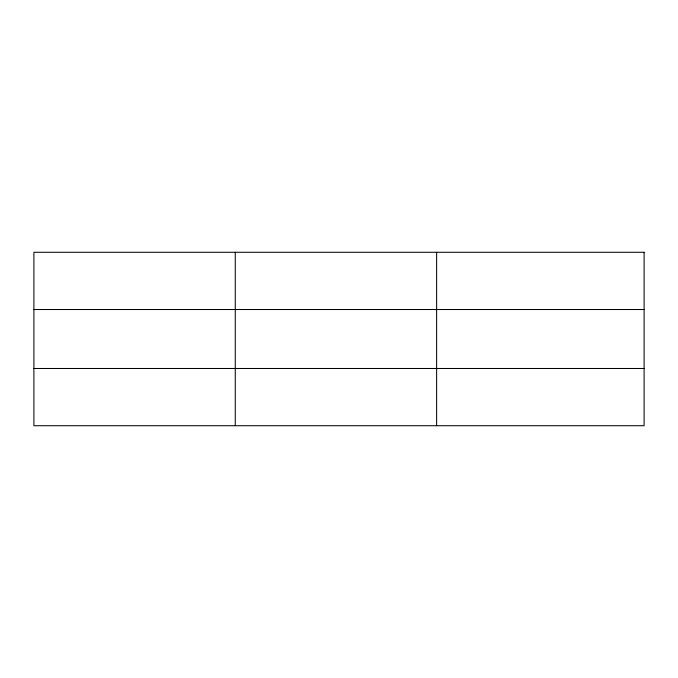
<?xml version="1.0" encoding="UTF-8"?>
<svg xmlns="http://www.w3.org/2000/svg" width="678" height="678" viewBox="0 0 678 678"><rect width="100%" height="100%" fill="white"/><g stroke="black" fill="none" stroke-linecap="round" stroke-linejoin="round"><path stroke-width="1.02" d="M235.266 425.716L235.266 252.284M436.632 425.716L436.632 252.284M33.9 309.515L644.1 309.515M33.9 368.485L644.1 368.485M644.1 252.284L644.1 425.716L33.9 425.716L33.9 252.284L644.1 252.284"/></g></svg>
